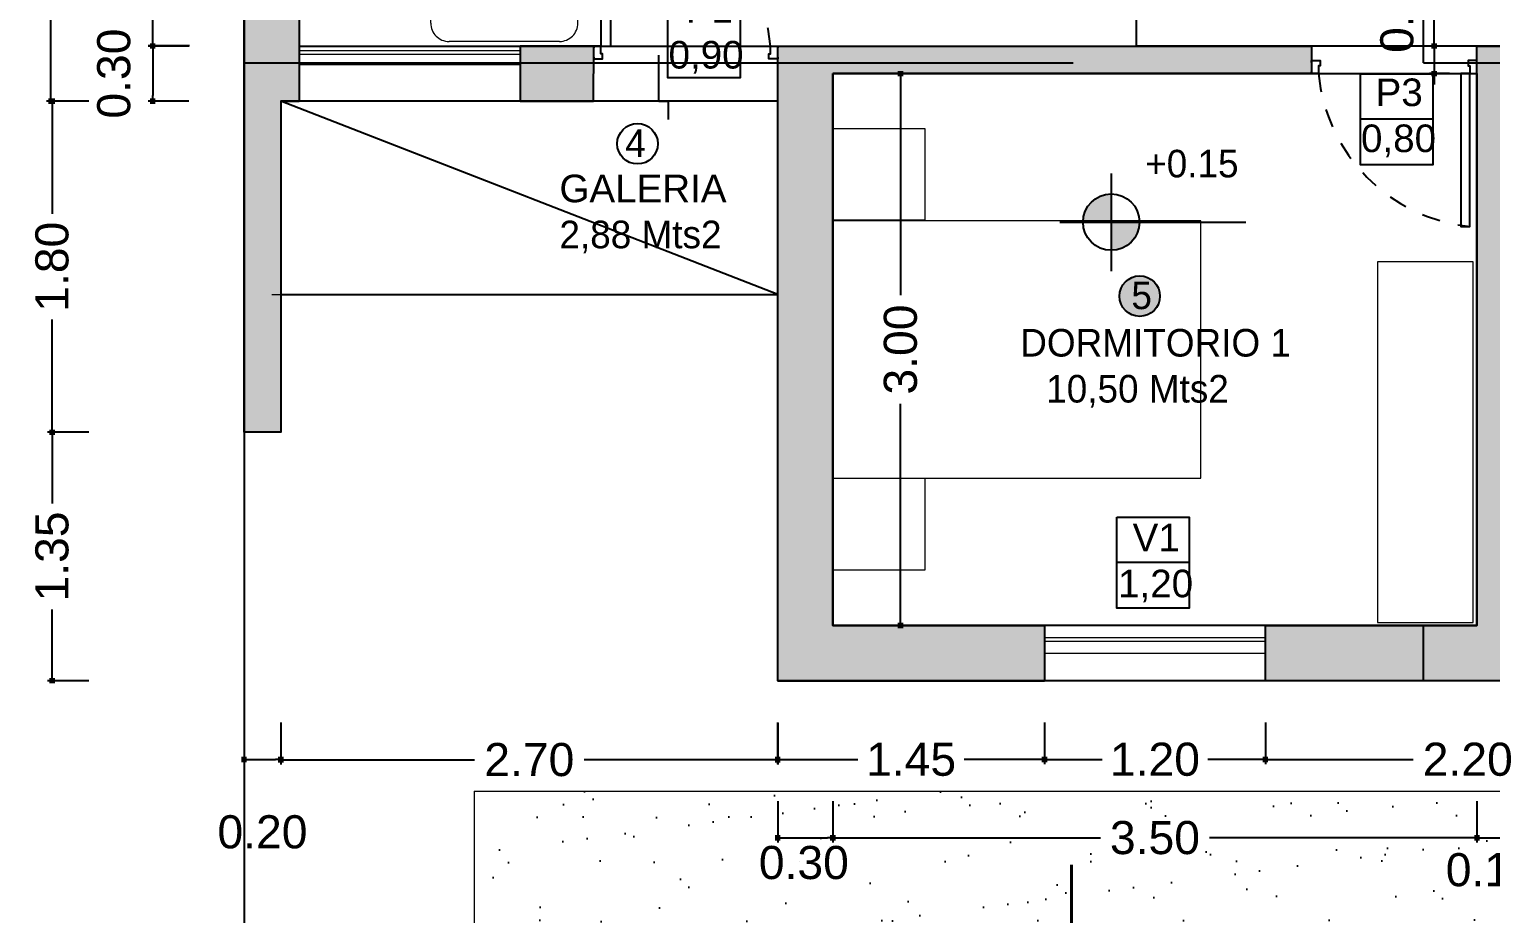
# Model space of a CAD drawing. Header units: millimetres. Extents: x 157 to 449, y 13 to 189.
# Drawn here: x 205.17 to 213.11, y 139.5 to 144.31 of the extents above; entities that cross this region are included whole.
import ezdxf

# ---------------------------------------------------------------- set-up
doc = ezdxf.new("R2010")
doc.units = ezdxf.units.MM
doc.header["$LTSCALE"] = 0.1
doc.header["$MEASUREMENT"] = 0
doc.header["$PDMODE"] = 3
doc.header["$PDSIZE"] = 0.1
for name, pattern in [('ACAD_ISO02W100', [15, 12, -3]), ('ACAD_ISO04W100', [30, 24, -3, 0, -3]), ('DASHED', [0.75, 0.5, -0.25]), ('HIDDEN', [0.375, 0.25, -0.125])]:
    doc.linetypes.add(name, pattern=pattern)
doc.layers.get('DEFPOINTS').update_dxf_attribs({"color": 1})
for name, color, linetype in [('11.Ejes', 1, 'ACAD_ISO04W100'), ('18.Texturas', 8, 'Continuous'), ('5.Carpinterias', 250, 'Continuous'), ('CARP-HOJAS-PUERTAS', 2, 'Continuous'), ('CARP-MARCO-PUERTAS', 2, 'Continuous'), ('Cotas', 1, 'Continuous'), ('HATCH', 10, 'Continuous'), ('MURO', 3, 'Continuous'), ('POLILINEA SUP', 150, 'Continuous'), ('PROYECCIONES', 2, 'HIDDEN')]:
    doc.layers.add(name, color=color, linetype=linetype)
for name, color, linetype, lineweight in [('17.Sombras', 8, 'Continuous', 5), ('CARPINTERIA', 2, 'Continuous', 18), ('MURO BAJO', 4, 'Continuous', 13)]:
    doc.layers.add(name, color=color, linetype=linetype, lineweight=lineweight)
doc.styles.add('ARIAL', font='arial.ttf', dxfattribs={"height": 0.18})
doc.styles.add('Verdana', font='verdana.ttf')
doc.dimstyles.new('MARQ 100', dxfattribs={"dimscale": 0.1, "dimtxt": 1.75, "dimasz": 0.3, "dimexe": 0.25, "dimexo": 1.5, "dimtad": 0, "dimzin": 1, "dimdsep": 46, "dimtxsty": 'ARIAL', "dimblk": 'BOXFILLED', "dimcen": 2.5, "dimclrd": 8, "dimclre": 8, "dimclrt": 4, "dimazin": 0, "dimtfac": 1, "dimtmove": 2, "dimatfit": 3, "dimldrblk": 'DOTSMALL', "dimfxl": 2, "dimfxlon": 1, "dimlwd": -1, "dimarcsym": 0})

# ---------------------------------------------------------------- blocks, each defined once
blk = doc.blocks.new('_BoxFilled')
at = {"color": 0, "linetype": 'ByBlock', "lineweight": -2}
blk.add_line((-0.5, 0), (-1, 0), dxfattribs=at)
at = {"color": 0, "linetype": 'ByBlock'}
blk.add_solid([(-0.5, 0.5), (0.5, 0.5), (-0.5, -0.5), (0.5, -0.5)], dxfattribs=at)
blk = doc.blocks.new('*D176')
at = {"layer": 'Cotas', "color": 8, "lineweight": -2, "transparency": 16777216}
for p, q in [((206.0371, 148.7193), (205.8121, 148.7193)), ((206.0371, 144.2178), (205.8121, 144.2178))]:
    blk.add_line(p, q, dxfattribs=at)
at = {"layer": 'Cotas', "color": 8, "transparency": 16777216}
for p, q in [((205.8371, 148.6893), (205.8371, 146.7682)), ((205.8371, 144.2478), (205.8371, 146.169))]:
    blk.add_line(p, q, dxfattribs=at)
at = {"layer": 'DEFPOINTS', "color": 0, "transparency": 16777216}
for p in [(205.8371, 148.7193), (207.4875, 148.7193), (207.4834, 144.2178)]:
    blk.add_point(p, dxfattribs=at)
at = {"layer": 'Cotas', "color": 8, "transparency": 16777216, "xscale": 0.03, "yscale": 0.03, "zscale": 0.03}
for p, rotation in [((205.8371, 148.7193), 90), ((205.8371, 144.2178), 270)]:
    blk.add_blockref('_BoxFilled', p, dxfattribs=dict(at, rotation=rotation))
at = {"layer": 'Cotas', "color": 4, "transparency": 16777216, "insert": (205.8371, 146.4686), "char_height": 0.18, "attachment_point": 5, "rotation": 90, "style": 'ARIAL'}
blk.add_mtext('4.50', dxfattribs=at)
blk = doc.blocks.new('_DotSmall')
at = {"color": 0, "linetype": 'ByBlock', "const_width": 0.5}
blk.add_lwpolyline([(-0.0625, 0, 1), (0.0625, 0, 1)], format="xyb", close=True, dxfattribs=at)
blk = doc.blocks.new('*D177')
at = {"layer": 'Cotas', "color": 8, "lineweight": -2, "transparency": 16777216}
for p, q in [((209.7012, 144.0676), (209.9262, 144.0676)), ((210.1012, 141.0676), (209.8762, 141.0676))]:
    blk.add_line(p, q, dxfattribs=at)
at = {"layer": 'Cotas', "color": 8, "transparency": 16777216}
for p, q in [((209.9012, 144.0376), (209.9012, 142.8635)), ((209.9012, 141.0976), (209.9012, 142.2717))]:
    blk.add_line(p, q, dxfattribs=at)
at = {"layer": 'DEFPOINTS', "color": 0, "transparency": 16777216}
for p in [(209.5335, 144.0676), (209.9012, 141.0676), (210.6835, 141.0676)]:
    blk.add_point(p, dxfattribs=at)
at = {"layer": 'Cotas', "color": 8, "transparency": 16777216, "xscale": 0.03, "yscale": 0.03, "zscale": 0.03}
for p, rotation in [((209.9012, 144.0676), 90), ((209.9012, 141.0676), 270)]:
    blk.add_blockref('_BoxFilled', p, dxfattribs=dict(at, rotation=rotation))
at = {"layer": 'Cotas', "color": 4, "transparency": 16777216, "insert": (209.9012, 142.5676), "char_height": 0.18, "attachment_point": 5, "rotation": 90, "style": 'ARIAL'}
blk.add_mtext('3.00', dxfattribs=at)
blk = doc.blocks.new('*D179')
at = {"layer": 'Cotas', "color": 8, "lineweight": -2, "transparency": 16777216}
for p, q in [((206.0335, 144.2176), (205.8121, 144.2176)), ((206.0335, 143.9177), (205.8121, 143.9177))]:
    blk.add_line(p, q, dxfattribs=at)
at = {"layer": 'Cotas', "color": 8, "transparency": 16777216}
blk.add_line((205.8371, 144.1876), (205.8371, 143.9477), dxfattribs=at)
at = {"layer": 'DEFPOINTS', "color": 0, "transparency": 16777216}
for p in [(206.1835, 144.2176), (205.8371, 143.9177), (206.1835, 143.9177)]:
    blk.add_point(p, dxfattribs=at)
at = {"layer": 'Cotas', "color": 8, "transparency": 16777216, "xscale": 0.03, "yscale": 0.03, "zscale": 0.03}
for p, rotation in [((205.8371, 144.2176), 90), ((205.8371, 143.9177), 270)]:
    blk.add_blockref('_BoxFilled', p, dxfattribs=dict(at, rotation=rotation))
at = {"layer": 'Cotas', "color": 4, "transparency": 16777216, "insert": (205.6263, 144.0677), "char_height": 0.18, "attachment_point": 5, "rotation": 90, "style": 'ARIAL'}
blk.add_mtext('0.30', dxfattribs=at)
blk = doc.blocks.new('*D180')
at = {"layer": 'Cotas', "color": 8, "lineweight": -2, "transparency": 16777216}
for p, q in [((205.4842, 149.0176), (205.2592, 149.0176)), ((205.4842, 143.9177), (205.2592, 143.9177))]:
    blk.add_line(p, q, dxfattribs=at)
at = {"layer": 'Cotas', "color": 8, "transparency": 16777216}
for p, q in [((205.2842, 148.9876), (205.2842, 146.7636)), ((205.2842, 143.9477), (205.2842, 146.1717))]:
    blk.add_line(p, q, dxfattribs=at)
at = {"layer": 'DEFPOINTS', "color": 0, "transparency": 16777216}
for p in [(206.1836, 149.0176), (205.2842, 143.9177), (206.1835, 143.9177)]:
    blk.add_point(p, dxfattribs=at)
at = {"layer": 'Cotas', "color": 8, "transparency": 16777216, "xscale": 0.03, "yscale": 0.03, "zscale": 0.03}
for p, rotation in [((205.2842, 149.0176), 90), ((205.2842, 143.9177), 270)]:
    blk.add_blockref('_BoxFilled', p, dxfattribs=dict(at, rotation=rotation))
at = {"layer": 'Cotas', "color": 4, "transparency": 16777216, "insert": (205.2842, 146.4677), "char_height": 0.18, "attachment_point": 5, "rotation": 90, "style": 'ARIAL'}
blk.add_mtext('5.10', dxfattribs=at)
blk = doc.blocks.new('*D181')
at = {"layer": 'Cotas', "color": 8, "lineweight": -2, "transparency": 16777216}
for p, q in [((205.4904, 143.9177), (205.2654, 143.9177)), ((205.4904, 142.1177), (205.2654, 142.1177))]:
    blk.add_line(p, q, dxfattribs=at)
at = {"layer": 'Cotas', "color": 8, "transparency": 16777216}
for p, q in [((205.2904, 143.8877), (205.2904, 143.3052)), ((205.2904, 142.1477), (205.2904, 142.7302))]:
    blk.add_line(p, q, dxfattribs=at)
at = {"layer": 'DEFPOINTS', "color": 0, "transparency": 16777216}
for p in [(206.1835, 143.9177), (205.2904, 142.1177), (206.1835, 142.1177)]:
    blk.add_point(p, dxfattribs=at)
at = {"layer": 'Cotas', "color": 8, "transparency": 16777216, "xscale": 0.03, "yscale": 0.03, "zscale": 0.03}
for p, rotation in [((205.2904, 143.9177), 90), ((205.2904, 142.1177), 270)]:
    blk.add_blockref('_BoxFilled', p, dxfattribs=dict(at, rotation=rotation))
at = {"layer": 'Cotas', "color": 4, "transparency": 16777216, "insert": (205.2904, 143.0177), "char_height": 0.18, "attachment_point": 5, "rotation": 90, "style": 'ARIAL'}
blk.add_mtext('1.80', dxfattribs=at)
blk = doc.blocks.new('Nivel Planta')
at = {"layer": 'Cotas'}
h = blk.add_hatch(color=1, dxfattribs=at)
h.paths.add_polyline_path([(509.8507, 209.4131, 0.414214), (509.7327, 209.2951), (509.8507, 209.2951)])
h.paths.add_polyline_path([(509.9687, 209.2951), (509.8507, 209.2951), (509.8507, 209.1771, 0.414214)])
at = {"layer": 'Cotas', "color": 1}
for p, q in [((509.8507, 209.4986), (509.8507, 209.0904)), ((509.6361, 209.2951), (510.4131, 209.2951))]:
    blk.add_line(p, q, dxfattribs=at)
blk.add_circle((509.8507, 209.2951), 0.118, dxfattribs=at)
blk = doc.blocks.new('*D236')
at = {"layer": 'Cotas', "color": 8, "lineweight": -2, "transparency": 16777216}
for p, q in [((205.4904, 142.1177), (205.2654, 142.1177)), ((205.4904, 140.7676), (205.2654, 140.7676))]:
    blk.add_line(p, q, dxfattribs=at)
at = {"layer": 'Cotas', "color": 8, "transparency": 16777216}
for p, q in [((205.2904, 142.0877), (205.2904, 141.7311)), ((205.2904, 140.7976), (205.2904, 141.1542))]:
    blk.add_line(p, q, dxfattribs=at)
at = {"layer": 'DEFPOINTS', "color": 0, "transparency": 16777216}
for p in [(206.3338, 142.1177), (205.2904, 140.7676), (216.3335, 140.7676)]:
    blk.add_point(p, dxfattribs=at)
at = {"layer": 'Cotas', "color": 8, "transparency": 16777216, "xscale": 0.03, "yscale": 0.03, "zscale": 0.03}
for p, rotation in [((205.2904, 142.1177), 90), ((205.2904, 140.7676), 270)]:
    blk.add_blockref('_BoxFilled', p, dxfattribs=dict(at, rotation=rotation))
at = {"layer": 'Cotas', "color": 4, "transparency": 16777216, "insert": (205.2904, 141.4426), "char_height": 0.18, "attachment_point": 5, "rotation": 90, "style": 'ARIAL'}
blk.add_mtext('1.35', dxfattribs=at)
blk = doc.blocks.new('*D237')
at = {"layer": 'Cotas', "color": 8, "lineweight": -2, "transparency": 16777216}
for p, q in [((206.3335, 140.5394), (206.3335, 140.3144)), ((206.5338, 140.5394), (206.5338, 140.3144))]:
    blk.add_line(p, q, dxfattribs=at)
at = {"layer": 'Cotas', "color": 8, "transparency": 16777216}
blk.add_line((206.3635, 140.3394), (206.5038, 140.3394), dxfattribs=at)
at = {"layer": 'DEFPOINTS', "color": 0, "transparency": 16777216}
for p in [(206.3335, 142.1177), (206.5338, 142.1177), (206.5338, 140.3394)]:
    blk.add_point(p, dxfattribs=at)
at = {"layer": 'Cotas', "color": 8, "transparency": 16777216, "xscale": 0.03, "yscale": 0.03, "zscale": 0.03, "rotation": 180}
blk.add_blockref('_BoxFilled', (206.3335, 140.3394), dxfattribs=at)
at = {"layer": 'Cotas', "color": 8, "transparency": 16777216, "xscale": 0.03, "yscale": 0.03, "zscale": 0.03}
blk.add_blockref('_BoxFilled', (206.5338, 140.3394), dxfattribs=at)
at = {"layer": 'Cotas', "color": 4, "transparency": 16777216, "insert": (206.4336, 139.9449), "char_height": 0.18, "attachment_point": 5, "style": 'ARIAL'}
blk.add_mtext('0.20', dxfattribs=at)
blk = doc.blocks.new('*D198')
at = {"layer": 'Cotas', "color": 8, "lineweight": -2, "transparency": 16777216}
for p, q in [((209.2332, 140.5394), (209.2332, 140.3144)), ((210.6835, 140.5394), (210.6835, 140.3144))]:
    blk.add_line(p, q, dxfattribs=at)
at = {"layer": 'Cotas', "color": 8, "transparency": 16777216}
for p, q in [((209.2632, 140.3394), (209.6698, 140.3394)), ((210.6535, 140.3394), (210.2468, 140.3394))]:
    blk.add_line(p, q, dxfattribs=at)
at = {"layer": 'DEFPOINTS', "color": 0, "transparency": 16777216}
for p in [(209.2332, 140.7675), (210.6835, 140.7676), (210.6835, 140.3394)]:
    blk.add_point(p, dxfattribs=at)
at = {"layer": 'Cotas', "color": 8, "transparency": 16777216, "xscale": 0.03, "yscale": 0.03, "zscale": 0.03, "rotation": 180}
blk.add_blockref('_BoxFilled', (209.2332, 140.3394), dxfattribs=at)
at = {"layer": 'Cotas', "color": 8, "transparency": 16777216, "xscale": 0.03, "yscale": 0.03, "zscale": 0.03}
blk.add_blockref('_BoxFilled', (210.6835, 140.3394), dxfattribs=at)
at = {"layer": 'Cotas', "color": 4, "transparency": 16777216, "insert": (209.9583, 140.3394), "char_height": 0.18, "attachment_point": 5, "style": 'ARIAL'}
blk.add_mtext('1.45', dxfattribs=at)
blk = doc.blocks.new('*D199')
at = {"layer": 'Cotas', "color": 8, "lineweight": -2, "transparency": 16777216}
for p, q in [((210.6835, 140.5394), (210.6835, 140.3144)), ((211.8835, 140.5394), (211.8835, 140.3144))]:
    blk.add_line(p, q, dxfattribs=at)
at = {"layer": 'Cotas', "color": 8, "transparency": 16777216}
for p, q in [((210.7135, 140.3394), (210.996, 140.3394)), ((211.8535, 140.3394), (211.571, 140.3394))]:
    blk.add_line(p, q, dxfattribs=at)
at = {"layer": 'DEFPOINTS', "color": 0, "transparency": 16777216}
for p in [(210.6835, 140.7676), (211.8835, 140.7676), (211.8835, 140.3394)]:
    blk.add_point(p, dxfattribs=at)
at = {"layer": 'Cotas', "color": 8, "transparency": 16777216, "xscale": 0.03, "yscale": 0.03, "zscale": 0.03, "rotation": 180}
blk.add_blockref('_BoxFilled', (210.6835, 140.3394), dxfattribs=at)
at = {"layer": 'Cotas', "color": 8, "transparency": 16777216, "xscale": 0.03, "yscale": 0.03, "zscale": 0.03}
blk.add_blockref('_BoxFilled', (211.8835, 140.3394), dxfattribs=at)
at = {"layer": 'Cotas', "color": 4, "transparency": 16777216, "insert": (211.2835, 140.3394), "char_height": 0.18, "attachment_point": 5, "style": 'ARIAL'}
blk.add_mtext('1.20', dxfattribs=at)
blk = doc.blocks.new('*D200')
at = {"layer": 'Cotas', "color": 8, "lineweight": -2, "transparency": 16777216}
for p, q in [((211.8835, 140.5394), (211.8835, 140.3144)), ((214.0835, 140.5394), (214.0835, 140.3144))]:
    blk.add_line(p, q, dxfattribs=at)
at = {"layer": 'Cotas', "color": 8, "transparency": 16777216}
for p, q in [((211.9135, 140.3394), (212.686, 140.3394)), ((214.0535, 140.3394), (213.281, 140.3394))]:
    blk.add_line(p, q, dxfattribs=at)
at = {"layer": 'DEFPOINTS', "color": 0, "transparency": 16777216}
for p in [(211.8835, 140.7676), (214.0835, 140.7676), (214.0835, 140.3394)]:
    blk.add_point(p, dxfattribs=at)
at = {"layer": 'Cotas', "color": 8, "transparency": 16777216, "xscale": 0.03, "yscale": 0.03, "zscale": 0.03, "rotation": 180}
blk.add_blockref('_BoxFilled', (211.8835, 140.3394), dxfattribs=at)
at = {"layer": 'Cotas', "color": 8, "transparency": 16777216, "xscale": 0.03, "yscale": 0.03, "zscale": 0.03}
blk.add_blockref('_BoxFilled', (214.0835, 140.3394), dxfattribs=at)
at = {"layer": 'Cotas', "color": 4, "transparency": 16777216, "insert": (212.9835, 140.3394), "char_height": 0.18, "attachment_point": 5, "style": 'ARIAL'}
blk.add_mtext('2.20', dxfattribs=at)
blk = doc.blocks.new('*D240')
at = {"layer": 'Cotas', "color": 8, "lineweight": -2, "transparency": 16777216}
for p, q in [((209.5335, 140.1135), (209.5335, 139.8885)), ((213.0335, 140.1135), (213.0335, 139.8885))]:
    blk.add_line(p, q, dxfattribs=at)
at = {"layer": 'Cotas', "color": 8, "transparency": 16777216}
for p, q in [((209.5635, 139.9135), (210.9875, 139.9135)), ((213.0035, 139.9135), (211.5794, 139.9135))]:
    blk.add_line(p, q, dxfattribs=at)
at = {"layer": 'DEFPOINTS', "color": 0, "transparency": 16777216}
for p in [(209.5335, 141.0676), (213.0335, 141.0676), (213.0335, 139.9135)]:
    blk.add_point(p, dxfattribs=at)
at = {"layer": 'Cotas', "color": 8, "transparency": 16777216, "xscale": 0.03, "yscale": 0.03, "zscale": 0.03, "rotation": 180}
blk.add_blockref('_BoxFilled', (209.5335, 139.9135), dxfattribs=at)
at = {"layer": 'Cotas', "color": 8, "transparency": 16777216, "xscale": 0.03, "yscale": 0.03, "zscale": 0.03}
blk.add_blockref('_BoxFilled', (213.0335, 139.9135), dxfattribs=at)
at = {"layer": 'Cotas', "color": 4, "transparency": 16777216, "insert": (211.2835, 139.9135), "char_height": 0.18, "attachment_point": 5, "style": 'ARIAL'}
blk.add_mtext('3.50', dxfattribs=at)
blk = doc.blocks.new('*D241')
at = {"layer": 'Cotas', "color": 8, "lineweight": -2, "transparency": 16777216}
for p, q in [((213.0335, 140.1135), (213.0335, 139.8885)), ((213.1835, 140.1135), (213.1835, 139.8885))]:
    blk.add_line(p, q, dxfattribs=at)
at = {"layer": 'Cotas', "color": 8, "transparency": 16777216}
for p, q in [((213.0035, 139.9135), (212.9735, 139.9135)), ((213.0335, 139.9135), (213.1835, 139.9135)), ((213.2135, 139.9135), (213.2435, 139.9135))]:
    blk.add_line(p, q, dxfattribs=at)
at = {"layer": 'DEFPOINTS', "color": 0, "transparency": 16777216}
for p in [(213.0335, 141.0676), (213.1835, 141.0676), (213.1835, 139.9135)]:
    blk.add_point(p, dxfattribs=at)
at = {"layer": 'Cotas', "color": 8, "transparency": 16777216, "xscale": 0.03, "yscale": 0.03, "zscale": 0.03}
blk.add_blockref('_BoxFilled', (213.0335, 139.9135), dxfattribs=at)
at = {"layer": 'Cotas', "color": 8, "transparency": 16777216, "xscale": 0.03, "yscale": 0.03, "zscale": 0.03, "rotation": 180}
blk.add_blockref('_BoxFilled', (213.1835, 139.9135), dxfattribs=at)
at = {"layer": 'Cotas', "color": 4, "transparency": 16777216, "insert": (213.1085, 139.7389), "char_height": 0.18, "attachment_point": 5, "style": 'ARIAL'}
blk.add_mtext('0.15', dxfattribs=at)
blk = doc.blocks.new('*D213')
at = {"layer": 'Cotas', "color": 8, "lineweight": -2, "transparency": 16777216}
for p, q in [((209.2335, 140.1135), (209.2335, 139.8885)), ((209.5335, 140.1135), (209.5335, 139.8885))]:
    blk.add_line(p, q, dxfattribs=at)
at = {"layer": 'Cotas', "color": 8, "transparency": 16777216}
blk.add_line((209.2635, 139.9135), (209.5035, 139.9135), dxfattribs=at)
at = {"layer": 'DEFPOINTS', "color": 0, "transparency": 16777216}
for p in [(209.2335, 141.0676), (209.5335, 140.7676), (209.5335, 139.9135)]:
    blk.add_point(p, dxfattribs=at)
at = {"layer": 'Cotas', "color": 8, "transparency": 16777216, "xscale": 0.03, "yscale": 0.03, "zscale": 0.03, "rotation": 180}
blk.add_blockref('_BoxFilled', (209.2335, 139.9135), dxfattribs=at)
at = {"layer": 'Cotas', "color": 8, "transparency": 16777216, "xscale": 0.03, "yscale": 0.03, "zscale": 0.03}
blk.add_blockref('_BoxFilled', (209.5335, 139.9135), dxfattribs=at)
at = {"layer": 'Cotas', "color": 4, "transparency": 16777216, "insert": (209.3755, 139.7779), "char_height": 0.18, "attachment_point": 5, "style": 'ARIAL'}
blk.add_mtext('0.30', dxfattribs=at)
blk = doc.blocks.new('*D215')
at = {"layer": 'Cotas', "color": 8, "lineweight": -2, "transparency": 16777216}
for p, q in [((212.8011, 145.2225), (212.7761, 145.2225)), ((212.8011, 144.2176), (212.7761, 144.2176))]:
    blk.add_line(p, q, dxfattribs=at)
at = {"layer": 'Cotas', "color": 8, "transparency": 16777216}
for p, q in [((212.8011, 145.1925), (212.8011, 145.0075)), ((212.8011, 144.2476), (212.8011, 144.4325))]:
    blk.add_line(p, q, dxfattribs=at)
at = {"layer": 'DEFPOINTS', "color": 0, "transparency": 16777216}
for p in [(212.9335, 145.2225), (212.8011, 144.2176), (212.9335, 144.2176)]:
    blk.add_point(p, dxfattribs=at)
at = {"layer": 'Cotas', "color": 8, "transparency": 16777216, "xscale": 0.03, "yscale": 0.03, "zscale": 0.03}
for p, rotation in [((212.8011, 145.2225), 90), ((212.8011, 144.2176), 270)]:
    blk.add_blockref('_BoxFilled', p, dxfattribs=dict(at, rotation=rotation))
at = {"layer": 'Cotas', "color": 4, "transparency": 16777216, "insert": (212.8011, 144.72), "char_height": 0.18, "attachment_point": 5, "rotation": 90, "style": 'ARIAL'}
blk.add_mtext('1.00', dxfattribs=at)
blk = doc.blocks.new('*D217')
at = {"layer": 'Cotas', "color": 8, "transparency": 16777216}
for p, q in [((212.8011, 144.2476), (212.8011, 144.2776)), ((212.8011, 144.2176), (212.8011, 144.0676)), ((212.8011, 144.0376), (212.8011, 144.0076))]:
    blk.add_line(p, q, dxfattribs=at)
at = {"layer": 'Cotas', "color": 8, "lineweight": -2, "transparency": 16777216}
for p, q in [((212.8835, 144.2176), (212.7761, 144.2176)), ((212.8835, 144.0676), (212.7761, 144.0676))]:
    blk.add_line(p, q, dxfattribs=at)
at = {"layer": 'DEFPOINTS', "color": 0, "transparency": 16777216}
for p in [(213.0335, 144.2176), (212.8011, 144.0676), (213.0335, 144.0676)]:
    blk.add_point(p, dxfattribs=at)
at = {"layer": 'Cotas', "color": 8, "transparency": 16777216, "xscale": 0.03, "yscale": 0.03, "zscale": 0.03}
for p, rotation in [((212.8011, 144.2176), 270), ((212.8011, 144.0676), 90)]:
    blk.add_blockref('_BoxFilled', p, dxfattribs=dict(at, rotation=rotation))
at = {"layer": 'Cotas', "color": 4, "transparency": 16777216, "insert": (212.599, 144.4248), "char_height": 0.18, "attachment_point": 5, "rotation": 90, "style": 'ARIAL'}
blk.add_mtext('0.15', dxfattribs=at)
blk = doc.blocks.new('*D234')
at = {"layer": 'Cotas', "color": 8, "lineweight": -2, "transparency": 16777216}
for p, q in [((209.2335, 140.5376), (209.2335, 140.3126)), ((206.5338, 140.3376), (206.5338, 140.3126))]:
    blk.add_line(p, q, dxfattribs=at)
at = {"layer": 'Cotas', "color": 8, "transparency": 16777216}
for p, q in [((206.5638, 140.3376), (207.5861, 140.3376)), ((209.2035, 140.3376), (208.1811, 140.3376))]:
    blk.add_line(p, q, dxfattribs=at)
at = {"layer": 'DEFPOINTS', "color": 0, "transparency": 16777216}
for p in [(209.2335, 140.7676), (206.5338, 140.4269), (206.5338, 140.3376)]:
    blk.add_point(p, dxfattribs=at)
at = {"layer": 'Cotas', "color": 8, "transparency": 16777216, "xscale": 0.03, "yscale": 0.03, "zscale": 0.03, "rotation": 180}
blk.add_blockref('_BoxFilled', (206.5338, 140.3376), dxfattribs=at)
at = {"layer": 'Cotas', "color": 8, "transparency": 16777216, "xscale": 0.03, "yscale": 0.03, "zscale": 0.03}
blk.add_blockref('_BoxFilled', (209.2335, 140.3376), dxfattribs=at)
at = {"layer": 'Cotas', "color": 4, "transparency": 16777216, "insert": (207.8836, 140.3376), "char_height": 0.18, "attachment_point": 5, "style": 'ARIAL'}
blk.add_mtext('2.70', dxfattribs=at)
blk = doc.blocks.new('A$C5F5C0D84')
at = {"linetype": 'ACAD_ISO02W100', "ltscale": 18}
for p, q in [((0.1, 0.8), (0.7, 0.8)), ((0, 0.7), (0, 0.05)), ((0.8, 0.7), (0.8, 0.05)), ((0.15, 0.6), (0.65, 0.6)), ((0.1, 0.55), (0.1, 0.05)), ((0.7, 0.55), (0.7, 0.05)), ((0.65, 0), (0.15, 0))]:
    blk.add_line(p, q, dxfattribs=at)
for centre, radius, start, end in [((0.1, 0.7), 0.1, 90, 180), ((0.7, 0.7), 0.1, 0, 90), ((0.15, 0.55), 0.05, 90, 180), ((0.65, 0.55), 0.05, 0, 90), ((0.05, 0.05), 0.05, 180, 359.99992), ((0.15, 0.05), 0.05, 180, 270), ((0.65, 0.05), 0.05, 270, 0), ((0.75, 0.05), 0.05, 180.00005, 0)]:
    blk.add_arc(centre, radius, start, end, dxfattribs=at)
blk = doc.blocks.new('puerta .80')
at = {"layer": 'CARP-HOJAS-PUERTAS'}
blk.add_lwpolyline([(0, 0.0388), (0, 0.0875), (-0.8315, 0.0875), (-0.8315, 0.0388), (0, 0.0388)], dxfattribs=at)
at = {"layer": 'CARP-MARCO-PUERTAS'}
for points in [[(0.0609, 0.9), (0.0703, 0.9), (0.0703, 0.8612), (0.0703, 0.8612), (0.0703, 0.8519), (0.0422, 0.8519), (0.0422, 0.8612), (0, 0.8612), (0, 0.9), (0.0094, 0.9)], [(0.0609, 0), (0.0703, 0), (0.0703, 0.0388), (0.0703, 0.0388), (0.0703, 0.0481), (0.0422, 0.0481), (0.0422, 0.0388), (0, 0.0388), (0, 0), (0.0094, 0)]]:
    blk.add_lwpolyline(points, dxfattribs=at)
at = {"layer": 'PROYECCIONES', "color": 1, "linetype": 'DASHED', "ltscale": 0.3}
blk.add_arc((0.0855, -0.0567), 0.9219, 95.3188, 174.05665, dxfattribs=at)
blk = doc.blocks.new('puerta .90')
at = {"layer": 'CARP-HOJAS-PUERTAS'}
blk.add_lwpolyline([(0, 0.0388), (0, 0.0934), (-0.9326, 0.0934), (-0.9326, 0.0388), (0, 0.0388)], dxfattribs=at)
at = {"layer": 'CARP-MARCO-PUERTAS'}
for points in [[(0.0609, 1), (0.0703, 1), (0.0703, 0.9612), (0.0703, 0.9612), (0.0703, 0.9519), (0.0422, 0.9519), (0.0422, 0.9612), (0, 0.9612), (0, 1), (0.0094, 1)], [(0.0609, 0), (0.0703, 0), (0.0703, 0.0388), (0.0703, 0.0388), (0.0703, 0.0481), (0.0422, 0.0481), (0.0422, 0.0388), (0, 0.0388), (0, 0), (0.0094, 0)]]:
    blk.add_lwpolyline(points, dxfattribs=at)
at = {"layer": 'PROYECCIONES', "color": 1, "linetype": 'DASHED', "ltscale": 0.3}
blk.add_arc((0.0959, -0.0683), 1.034, 95.3188, 174.05665, dxfattribs=at)

msp = doc.modelspace()

# ---------------------------------------------------------------- hatches: boundary and pattern name
at = {"linetype": 'ACAD_ISO04W100'}
h = msp.add_hatch(dxfattribs=at)
h.set_pattern_fill('AR-SAND', color=1, scale=0.01, style=0)
h.set_pattern_definition([(37.5, (-3875.07383, -1574.1886), (-0.016000313, 0.489413237), [0, -0.38608, 0, -0.4318, 0, -0.41275]), (7.5, (-3875.0738, -1574.1886), (0.44952328, 0.7168251), [0, -0.20828, 0, -0.34798, 0, -0.13335]), (327.5, (-3875.38625, -1574.1886), (0.79099237, 0.001437185), [0, -0.127, 0, -0.4572, 0, -0.5969]), (317.5, (-3875.38625, -1574.1886), (0.76355645, 0.22292932), [0, -0.0635, 0, -0.29972, 0, -0.3429])])
h.paths.add_polyline_path([(216.3335, 140.1676), (207.584, 140.1666), (207.584, 136.6716), (211.934, 136.6715), (211.934, 135.2715), (209.834, 135.2715), (209.834, 135.1715), (216.3335, 135.1715)])
edge = h.paths.add_edge_path(flags=16)
edge.add_line((212.4154, 138.2542), (212.4132, 138.2651))
edge.add_line((212.4132, 138.2651), (212.4187, 138.2915))
edge.add_line((212.4187, 138.2915), (212.4549, 138.3321))
edge.add_line((212.4549, 138.3321), (212.5898, 138.3881))
edge.add_arc((253.1205, 137.581), 40.5388, 178.61806, 178.85917, ccw=False)
edge.add_arc((214.5801, 138.9152), 2.0183, 177.28863, 190.17417, ccw=False)
edge.add_arc((212.6595, 139.0149), 0.0955, 141.31293, 182.52612, ccw=False)
edge.add_arc((212.4315, 139.1974), 0.1965, 321.31293, 354.01054)
edge.add_arc((213.3501, 139.1011), 0.7271, 162.05313, 174.01054, ccw=False)
edge.add_arc((212.8769, 139.2705), 0.2252, 112.79944, 165.96292, ccw=False)
edge.add_arc((213.4484, 137.7624), 1.8378, 90, 111.006, ccw=False)
edge.add_arc((213.4484, 137.7624), 1.8378, 68.994, 90, ccw=False)
edge.add_arc((214.0199, 139.2705), 0.2252, 14.03708, 67.20056, ccw=False)
edge.add_arc((213.5467, 139.1011), 0.7271, 5.98946, 17.94687, ccw=False)
edge.add_arc((214.4652, 139.1974), 0.1965, 185.98946, 218.68707)
edge.add_arc((214.2373, 139.0149), 0.0955, -2.52612, 38.68707, ccw=False)
edge.add_arc((212.3167, 138.9152), 2.0183, -10.17417, 2.71137, ccw=False)
edge.add_arc((173.7762, 137.581), 40.5388, 1.14083, 1.38194, ccw=False)
edge.add_line((214.307, 138.3881), (214.4419, 138.3321))
edge.add_line((214.4419, 138.3321), (214.4781, 138.2915))
edge.add_line((214.4781, 138.2915), (214.4836, 138.2651))
edge.add_line((214.4836, 138.2651), (214.4814, 138.2542))
edge.add_line((214.4814, 138.2542), (214.3178, 138.3068))
edge.add_line((214.3178, 138.3068), (214.3259, 138.3298))
edge.add_line((214.3259, 138.3298), (214.308, 138.3388))
edge.add_arc((173.7762, 137.581), 40.5388, -1.38194, 1.07118, ccw=False)
edge.add_arc((210.7957, 136.1476), 3.537, 0.06026, 7.40254, ccw=False)
edge.add_arc((214.2373, 136.1471), 0.0955, -38.68707, 2.52612, ccw=False)
edge.add_arc((214.2164, 136.0832), 0.0955, -38.68707, 2.52612, ccw=False)
edge.add_arc((214.4444, 135.9006), 0.1965, 141.31293, 174.01054)
edge.add_line((214.2489, 135.9211), (214.2223, 135.7547))
edge.add_arc((214.0437, 135.7759), 0.1798, 291.62312, 353.21958, ccw=False)
edge.add_arc((214.0839, 135.6654), 0.0623, 285.1262, 294.77718, ccw=False)
edge.add_arc((213.4018, 137.7117), 2.2192, 271.20167, 288.34022, ccw=False)
edge.add_arc((213.4949, 137.7117), 2.2192, 251.65978, 268.79833, ccw=False)
edge.add_arc((212.8129, 135.6654), 0.0623, 245.22282, 254.8738, ccw=False)
edge.add_arc((212.853, 135.7759), 0.1798, 186.78042, 248.37688, ccw=False)
edge.add_line((212.6745, 135.7547), (212.6479, 135.9211))
edge.add_arc((212.4524, 135.9006), 0.1965, 5.98946, 38.68707)
edge.add_arc((212.6804, 136.0832), 0.0955, 177.47388, 218.68707, ccw=False)
edge.add_arc((212.6595, 136.1471), 0.0955, 177.47388, 218.68707, ccw=False)
edge.add_arc((216.1011, 136.1476), 3.537, 172.59746, 179.93974, ccw=False)
edge.add_arc((253.1205, 137.581), 40.5388, 178.92882, 181.38194, ccw=False)
edge.add_line((212.5888, 138.3388), (212.5709, 138.3298))
edge.add_line((212.5709, 138.3298), (212.579, 138.3068))
edge.add_line((212.579, 138.3068), (212.4154, 138.2542))
at = {"layer": '18.Texturas'}
h = msp.add_hatch(color=256, dxfattribs=at)
h.dxf.hatch_style = 1
edge = h.paths.add_edge_path()
edge.add_arc((211.2008, 142.8578), 0.1101, 0, 360)
at = {"layer": 'Cotas'}
h = msp.add_hatch(dxfattribs=at)
h.set_pattern_fill('ANGLE', color=252)
h.set_pattern_definition([(0, (-3859.516, -1574.1886), (0, 6.985), [5.08, -1.905]), (90, (-3859.516, -1574.1886), (-6.985, 4e-16), [5.08, -1.905])])
h.paths.add_polyline_path([(209.5835, 149.0176), (206.3339, 149.0176), (206.3335, 142.1177), (206.5338, 142.1177), (206.5338, 143.9176), (209.2335, 143.9176), (209.2334, 142.8676), (209.2335, 140.7676), (216.3335, 140.7676), (216.3335, 145.4225), (213.1335, 145.4225), (213.1335, 148.0208), (211.3334, 148.0208), (211.3335, 149.0176), (210.4171, 149.0176), (210.4171, 148.7176), (211.1835, 148.7176), (211.1835, 144.2177), (206.6338, 144.2176), (206.6339, 148.7177), (209.5835, 148.7177)])
h.paths.add_polyline_path([(211.3335, 147.8708), (212.9334, 147.8708), (212.9334, 145.3725), (212.1335, 145.3725), (212.1335, 145.2225), (213.0335, 145.2225), (214.0335, 145.2225), (214.0335, 144.2176), (213.9835, 144.2176), (213.9835, 144.0676), (214.1835, 144.0676), (214.1835, 145.2225), (216.1835, 145.2225), (216.1835, 141.0676), (213.1835, 141.0676), (213.1835, 144.0676), (213.1835, 144.2176), (213.0335, 144.2176), (213.0335, 141.0676), (209.5335, 141.0676), (209.5335, 144.0676), (213.0335, 144.0676), (213.0335, 144.2176), (213.1835, 144.2176), (213.1835, 144.0676), (213.9835, 144.0676), (213.9835, 144.2176), (214.0335, 144.2176), (214.0335, 145.2225), (212.9335, 145.2225), (212.1335, 145.2225), (212.1335, 145.3725), (211.3335, 145.3725)], flags=16)
h.paths.add_polyline_path([(211.3946, 147.0178), (211.7243, 147.0544, -0.32659), (211.9291, 146.937, -0.212509), (211.9291, 146.7388, -0.32659), (211.7243, 146.6213), (211.3946, 146.6579, -0.382162), (211.3501, 146.7076), (211.3501, 146.9681, -0.382162)], flags=0)
h.paths.add_polyline_path([(211.5438, 146.8271, -1), (211.4438, 146.8271, -1)], flags=0)
h.paths.add_polyline_path([(211.4798, 146.4649, -0.400971), (211.518, 146.4249), (211.518, 146.4215, -0.070581), (211.8753, 146.4439, -0.258252), (211.9763, 146.3771, -0.245492), (211.9763, 146.1591, -0.258252), (211.8753, 146.0924, -0.070581), (211.518, 146.1148), (211.518, 146.1114, -0.400971), (211.4798, 146.0714), (211.3614, 146.0666, -0.406523), (211.353, 146.074), (211.353, 146.4623, -0.427581), (211.3614, 146.4703)], flags=0)
h.paths.add_polyline_path([(211.3915, 146.3842), (211.4531, 146.3842, -0.414214), (211.4682, 146.3691), (211.4682, 146.2681), (211.4682, 146.1672, -0.414214), (211.4531, 146.1521), (211.3915, 146.1521, -0.414214), (211.3765, 146.1672), (211.3765, 146.2681), (211.3765, 146.3691, -0.414214)], flags=0)
h.paths.add_polyline_path([(211.7319, 146.397, -0.028516), (211.8713, 146.394, -0.258252), (211.9319, 146.354, -0.245492), (211.9319, 146.1823, -0.258252), (211.8713, 146.1422, -0.028516), (211.7319, 146.1393, -0.297481), (211.6408, 146.2021, -0.197676), (211.6408, 146.3342, -0.297481)], flags=0)
h.paths.add_polyline_path([(211.4025, 145.9245), (211.6454, 145.9592, -0.456412), (211.7596, 145.8602), (211.7596, 145.5765, -0.456412), (211.6454, 145.4775), (211.4025, 145.5122, -0.373238), (211.3596, 145.5617), (211.3596, 145.875, -0.373238)], flags=0)
h.paths.add_polyline_path([(211.4584, 145.7195, -1), (211.4084, 145.7195, -1)], flags=0)
h.paths.add_polyline_path([(209.5335, 143.77), (210.0335, 143.77), (210.0335, 143.2676), (211.5335, 143.2676), (211.5335, 141.8676), (210.0335, 141.8676), (210.0335, 141.3676), (209.5335, 141.3676), (209.5335, 141.8676), (209.5335, 143.2676)], flags=16)
h.paths.add_polyline_path([(214.2035, 145.2025), (216.1635, 145.2025), (216.1635, 144.6825), (214.2035, 144.6825)], flags=0)
h.paths.add_polyline_path([(212.4935, 143.0439), (213.0135, 143.0439), (213.0135, 141.0839), (212.4935, 141.0839)], flags=0)
h.paths.add_polyline_path([(213.1934, 143.079), (214.0934, 143.079), (214.0934, 141.579), (214.5934, 141.579), (214.5934, 141.079), (214.0934, 141.079), (213.1934, 141.079)], flags=0)
h.paths.add_polyline_path([(215.2683, 143.079), (216.1683, 143.079), (216.1683, 141.079), (215.2683, 141.079), (214.7683, 141.079), (214.7683, 141.579), (215.2683, 141.579)], flags=0)
at = {"layer": 'HATCH', "linetype": 'Continuous'}
h = msp.add_hatch(color=256, dxfattribs=at)
h.dxf.hatch_style = 1
h.paths.add_polyline_path([(207.4338, 149.0176), (206.3339, 149.0176), (206.3338, 142.1177), (206.5338, 142.1177), (206.5338, 143.9177), (206.6338, 143.9177), (206.6339, 148.7176), (207.4338, 148.7176)])
h.paths.add_polyline_path([(209.4833, 148.7176), (209.4833, 149.0172), (208.6338, 149.0176), (208.6338, 148.7176)])
h.paths.add_polyline_path([(208.2332, 143.9177), (208.2335, 144.2176), (207.8338, 144.2176), (207.8338, 143.9177)])
h = msp.add_hatch(color=256, dxfattribs=at)
h.dxf.hatch_style = 1
h.paths.add_polyline_path([(209.5335, 141.0676), (209.5335, 144.2176), (209.2335, 144.2176), (209.2335, 144.0676), (209.2335, 140.7676), (210.6835, 140.7676), (210.6835, 141.0676)])
h.paths.add_polyline_path([(213.0335, 144.2176), (213.0335, 144.0676), (213.0369, 144.0676), (213.0369, 144.2176)])
h.paths.add_polyline_path([(212.1335, 144.0676), (212.1335, 144.2176), (209.5335, 144.2176), (209.5335, 144.0676)])
h = msp.add_hatch(color=256, dxfattribs=at)
h.dxf.hatch_style = 1
h.paths.add_polyline_path([(211.8835, 141.0676), (211.8835, 140.7676), (214.0835, 140.7676), (214.0835, 141.0676), (213.1835, 141.0676), (213.1835, 144.2176), (213.0335, 144.2176), (213.0335, 141.0676)])

# ---------------------------------------------------------------- linework, layer by layer
at = {"color": 1, "lineweight": 40}
msp.add_line((210.8294, 139.767), (210.8294, 138.4506), dxfattribs=at)
for centre in [(208.4716, 143.6864), (211.2008, 142.8578)]:
    msp.add_circle(centre, 0.1101)
at = {"layer": '11.Ejes', "ltscale": 12}
msp.add_lwpolyline([(206.3335, 150.3624), (206.3335, 137.0938)], dxfattribs=at)
at = {"layer": '17.Sombras', "color": 8, "true_color": 0x7d7d7d}
for p, q in [((206.6338, 143.9176), (206.6338, 143.9177)), ((207.584, 140.1666), (216.3335, 140.1676)), ((207.584, 140.1666), (207.584, 136.6715))]:
    msp.add_line(p, q, dxfattribs=at)
at = {"layer": '17.Sombras', "linetype": 'ACAD_ISO02W100', "ltscale": 18}
msp.add_line((206.4844, 142.8677), (209.2334, 142.8676), dxfattribs=at)
for points in [[(209.5335, 143.77), (210.0335, 143.77), (210.0335, 143.27), (209.5335, 143.27), (209.5335, 143.77)], [(209.5335, 141.8676), (211.5335, 141.8676), (211.5335, 143.2676), (209.5335, 143.2676), (209.5335, 141.8676)], [(209.5335, 141.8676), (210.0335, 141.8676), (210.0335, 141.3676), (209.5335, 141.3676), (209.5335, 141.8676)]]:
    msp.add_lwpolyline(points, dxfattribs=at)
msp.add_lwpolyline([(213.0135, 143.0439), (212.4935, 143.0439), (212.4935, 141.0839), (213.0135, 141.0839)], close=True, dxfattribs=at)
at = {"layer": '5.Carpinterias', "ltscale": 0.02}
for p, q in [((212.4004, 143.8216), (212.7934, 143.8216)), ((211.0762, 141.4121), (211.4692, 141.4121))]:
    msp.add_line(p, q, dxfattribs=at)
at = {"layer": '5.Carpinterias'}
for p, q in [((212.4004, 143.8216), (212.7934, 143.8216)), ((211.0762, 141.4121), (211.4692, 141.4121))]:
    msp.add_line(p, q, dxfattribs=at)
for points in [[(208.6359, 144.538), (209.0288, 144.538), (209.0291, 144.0441), (208.6359, 144.0441)], [(212.4005, 144.066), (212.7934, 144.066), (212.7936, 143.5722), (212.4004, 143.5722)], [(211.0763, 141.6565), (211.4692, 141.6565), (211.4694, 141.1626), (211.0762, 141.1626)]]:
    msp.add_lwpolyline(points, close=True, dxfattribs=at)
at = {"layer": 'CARPINTERIA'}
for p, q in [((207.8338, 144.1907), (206.6338, 144.1907)), ((207.8338, 144.1707), (206.6338, 144.1707)), ((207.8338, 144.1707), (206.6338, 144.1707)), ((207.8338, 144.1152), (206.6338, 144.1152)), ((210.6835, 141.0026), (211.8835, 141.0026)), ((210.6835, 140.9826), (211.8835, 140.9826)), ((210.6835, 140.9176), (211.8835, 140.9176)), ((210.6835, 140.9176), (211.8835, 140.9176))]:
    msp.add_line(p, q, dxfattribs=at)
at = {"layer": 'MURO'}
for p, q in [((206.3339, 149.0176), (206.3338, 142.1177)), ((206.6339, 148.7176), (206.6338, 143.9177)), ((208.5874, 143.9177), (208.5874, 144.1677)), ((209.2335, 140.7676), (209.2335, 144.2176)), ((209.2335, 144.2176), (209.5335, 144.2176)), ((209.2335, 144.2168), (212.1335, 144.2176)), ((212.1335, 144.2176), (212.1335, 144.0676)), ((213.0335, 141.0676), (213.0335, 144.2176)), ((213.0335, 144.2176), (213.1835, 144.2176)), ((212.1335, 144.0676), (209.5335, 144.0676)), ((209.5335, 144.0676), (209.5335, 141.0676)), ((206.5338, 143.9177), (206.5338, 142.1177)), ((206.5338, 143.9177), (206.6338, 143.9177)), ((208.5874, 143.9177), (208.6374, 143.9177)), ((208.6374, 143.9177), (208.6374, 143.8177)), ((206.5338, 142.1177), (206.3338, 142.1177)), ((209.5335, 141.0676), (210.6835, 141.0676)), ((210.6835, 141.0676), (210.6835, 140.7676)), ((211.8835, 140.7676), (211.8835, 141.0676)), ((211.8835, 141.0676), (213.0335, 141.0676)), ((209.2335, 140.7676), (210.6835, 140.7676)), ((214.0835, 140.7676), (211.8835, 140.7676))]:
    msp.add_line(p, q, dxfattribs=at)
msp.add_lwpolyline([(208.2335, 144.2176), (207.8338, 144.2176), (207.8338, 143.9177), (208.2332, 143.9177)], close=True, dxfattribs=at)
at = {"layer": 'MURO BAJO'}
for p, q in [((207.8338, 144.2176), (206.6338, 144.2176)), ((207.8338, 144.2176), (206.6338, 144.2176)), ((208.0335, 143.9176), (209.2335, 143.9176)), ((210.6835, 141.0676), (211.8835, 141.0676)), ((211.8835, 140.7676), (210.6835, 140.7676))]:
    msp.add_line(p, q, dxfattribs=at)
at = {"layer": 'POLILINEA SUP', "ltscale": 0.5}
msp.add_lwpolyline([(206.3335, 149.0176), (211.3335, 149.0176), (211.3335, 149.0176), (213.1335, 148.0208), (213.1335, 145.4225), (216.3335, 145.4225), (216.3335, 140.7676), (209.2335, 140.7676), (209.2334, 142.8676), (209.2334, 142.8676), (206.5338, 143.9176), (206.5338, 143.9176), (206.5338, 142.1177), (206.3335, 142.1177), (206.3339, 149.0176)], dxfattribs=at)
at = {"layer": 'POLILINEA SUP'}
for points in [[(206.6338, 144.2176), (211.1835, 144.2177), (211.1835, 148.7176), (206.6339, 148.7177)], [(211.1835, 148.7176), (206.6338, 148.7176), (206.6338, 144.2176), (211.1835, 144.2176)], [(211.1835, 145.2225), (214.0835, 145.2225), (214.0835, 144.2176), (211.1835, 144.2176)], [(209.5335, 144.0676), (213.0335, 144.0676), (213.0335, 141.0676), (209.5335, 141.0676)], [(209.2335, 143.9176), (206.5338, 143.9176), (206.5338, 142.8677), (209.2334, 142.8676)]]:
    msp.add_lwpolyline(points, close=True, dxfattribs=at)

# ---------------------------------------------------------------- block references
at = {"xscale": 1.3, "yscale": 1.3, "zscale": 1.3}
msp.add_blockref('Nivel Planta', (-451.7596, -128.8231), dxfattribs=at)
at = {"layer": '17.Sombras', "linetype": 'ACAD_ISO02W100', "ltscale": 18, "rotation": 180}
msp.add_blockref('A$C5F5C0D84', (208.1476, 145.0423), dxfattribs=at)
at = {"layer": 'CARP-HOJAS-PUERTAS', "color": 2}
for name, p, rotation in [('puerta .90', (208.2335, 144.2176), 270), ('puerta .80', (213.0335, 144.0676), 90.00000000000001)]:
    msp.add_blockref(name, p, dxfattribs=dict(at, rotation=rotation))

# ---------------------------------------------------------------- texts
at = {"color": 2, "char_height": 0.15, "attachment_point": 1}
for s, insert in [('\\pi1.7,t2;4', (206.7053, 143.7649)), ('\\pi1.7,t2;5', (209.4554, 142.9373))]:
    msp.add_mtext_dynamic_manual_height_columns(s, width=3.5, gutter_width=12.5, heights=[0], dxfattribs=dict(at, insert=insert))
at = {"color": 2, "char_height": 0.15}
for s, insert, width, attachment_point in [('+0.15', (211.7378, 143.6534), 1.302589, 3), ('{\\fArial|b0|i0|c238|p34;GALERIA}\\P2,88 Mts2 ', (208.0473, 143.5182), 0.987399, 1), ('DORMITORIO 1\\P\\pi0.14113;10,50 Mts2', (210.5515, 142.6795), 1.557257, 1)]:
    msp.add_mtext(s, dxfattribs=dict(at, insert=insert, width=width, attachment_point=attachment_point))
at = {"layer": '5.Carpinterias', "ltscale": 0.02, "char_height": 0.15, "width": 0.511515, "attachment_point": 4, "rotation": 0.00072, "style": 'Verdana'}
for s, insert in [('\\pi0.15492;{\\fArial|b0|i0|c0|p34;P1\\P\\pi0.0612;0,90}', (208.579, 144.2811)), ('\\pi0.14044;{\\fArial|b0|i0|c0|p34;P3\\P\\pi0.0612;0,80}', (212.3421, 143.8269)), ('\\pi0.1473;{\\fArial|b0|i0|c0|p34;V1\\P\\pi0.06826;1,20}', (211.0149, 141.407))]:
    msp.add_mtext(s, dxfattribs=dict(at, insert=insert))

# ---------------------------------------------------------------- dimensions: what is measured, and where the dimension line sits
at = {"layer": 'Cotas'}
for base, p1, p2, picture, middle in [((205.2842, 143.9177), (206.1836, 149.0176), (206.1835, 143.9177), '*D180', (205.2842, 146.4677)), ((205.8371, 148.7193), (207.4834, 144.2178), (207.4875, 148.7193), '*D176', (205.8371, 146.4686)), ((212.8011, 144.2176), (212.9335, 145.2225), (212.9335, 144.2176), '*D215', (212.8011, 144.72)), ((205.8371, 143.9177), (206.1835, 144.2176), (206.1835, 143.9177), '*D179', (205.6263, 144.0677)), ((209.9012, 141.0676), (209.5335, 144.0676), (210.6835, 141.0676), '*D177', (209.9012, 142.5676)), ((205.2904, 142.1177), (206.1835, 143.9177), (206.1835, 142.1177), '*D181', (205.2904, 143.0177)), ((205.2904, 140.7676), (206.3338, 142.1177), (216.3335, 140.7676), '*D236', (205.2904, 141.4426))]:
    dim = msp.add_linear_dim(base=base, p1=p1, p2=p2, angle=90, dimstyle='MARQ 100', dxfattribs=at)
    dim.commit()
    dim.dimension.update_dxf_attribs({"geometry": picture, "text_midpoint": middle})
dim = msp.add_linear_dim(base=(212.8011, 144.0676), p1=(213.0335, 144.2176), p2=(213.0335, 144.0676), angle=90, dimstyle='MARQ 100', dxfattribs=at)
dim.commit()
dim.dimension.update_dxf_attribs({"geometry": '*D217', "text_midpoint": (212.599, 144.4248), "dimtype": 160})
for base, p1, p2, picture, middle in [((206.5338, 140.3394), (206.3335, 142.1177), (206.5338, 142.1177), '*D237', (206.4336, 139.9449)), ((213.0335, 139.9135), (209.5335, 141.0676), (213.0335, 141.0676), '*D240', (211.2835, 139.9135)), ((206.5338, 140.3376), (209.2335, 140.7676), (206.5338, 140.4269), '*D234', (207.8836, 140.3376)), ((210.6835, 140.3394), (209.2332, 140.7675), (210.6835, 140.7676), '*D198', (209.9583, 140.3394)), ((211.8835, 140.3394), (210.6835, 140.7676), (211.8835, 140.7676), '*D199', (211.2835, 140.3394)), ((214.0835, 140.3394), (211.8835, 140.7676), (214.0835, 140.7676), '*D200', (212.9835, 140.3394))]:
    dim = msp.add_linear_dim(base=base, p1=p1, p2=p2, dimstyle='MARQ 100', dxfattribs=at)
    dim.commit()
    dim.dimension.update_dxf_attribs({"geometry": picture, "text_midpoint": middle})
for base, p1, p2, picture, middle in [((209.5335, 139.9135), (209.2335, 141.0676), (209.5335, 140.7676), '*D213', (209.3755, 139.7779)), ((213.1835, 139.9135), (213.0335, 141.0676), (213.1835, 141.0676), '*D241', (213.1085, 139.7389))]:
    dim = msp.add_linear_dim(base=base, p1=p1, p2=p2, dimstyle='MARQ 100', dxfattribs=at)
    dim.commit()
    dim.dimension.update_dxf_attribs({"geometry": picture, "text_midpoint": middle, "dimtype": 160})

doc.saveas('drawing.dxf')
